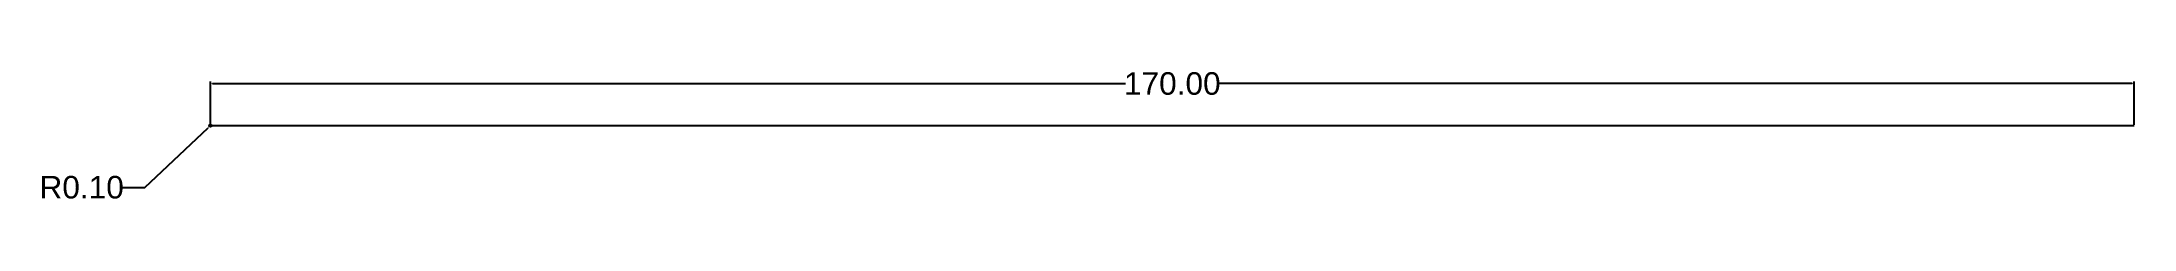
# Model space of a CAD drawing. Header units: centimetres. Extents: x 24 to 209, y 36 to 47.
import ezdxf

# ---------------------------------------------------------------- set-up
doc = ezdxf.new("R2010")
doc.units = ezdxf.units.CM
doc.layers.get('Defpoints').update_dxf_attribs({"color": 171})
doc.layers.add('Coardă 2D', color=31, linetype='Continuous')
doc.styles.get("Standard").update_dxf_attribs({"font": 'arial.ttf'})
doc.dimstyles.get("Standard").update_dxf_attribs({"dimtxt": 0.18, "dimasz": 0.18, "dimexe": 0.18, "dimexo": 0.0625, "dimgap": 0.09, "dimtad": 0, "dimtih": 1, "dimtoh": 1, "dimdec": 4, "dimzin": 0, "dimdsep": 46, "dimtxsty": 'Standard', "dimcen": 0.09, "dimadec": 0, "dimazin": 0, "dimtfac": 1, "dimtdec": 4, "dimtofl": 0, "dimtmove": 0, "dimatfit": 3, "dimfxl": 1, "dimtolj": 1, "dimtzin": 0, "dimarcsym": 0})

# ---------------------------------------------------------------- blocks, each defined once
blk = doc.blocks.new('*D3')
at = {"layer": 'Defpoints', "color": 0, "lineweight": -2, "transparency": 16777216}
for p, q in [((38.59, 42.48), (38.59, 46.32)), ((208.59, 42.48), (208.59, 46.32)), ((38.77, 46.14), (119.45, 46.14)), ((208.41, 46.14), (127.73, 46.14))]:
    blk.add_line(p, q, dxfattribs=at)
at = {"layer": 'Defpoints', "color": 0, "transparency": 16777216}
for p in [(208.59, 46.14), (38.59, 42.41), (208.59, 42.41)]:
    blk.add_point(p, dxfattribs=at)
for points in [[(38.77, 46.17), (38.77, 46.11), (38.59, 46.14)], [(208.41, 46.17), (208.41, 46.11), (208.59, 46.14)]]:
    blk.add_solid(points, dxfattribs=at)
at = {"layer": 'Defpoints', "color": 0, "transparency": 16777216, "insert": (123.59, 46.14), "char_height": 2, "attachment_point": 5}
blk.add_mtext('\\A1;170.00', dxfattribs=at)
blk = doc.blocks.new('*D4')
at = {"layer": 'Defpoints', "color": 0, "lineweight": -2, "transparency": 16777216}
for p, q in [((32.8, 36.94), (38.39, 42.22)), ((38.5, 42.41), (38.68, 42.41)), ((38.59, 42.32), (38.59, 42.5)), ((30.85, 36.94), (32.8, 36.94))]:
    blk.add_line(p, q, dxfattribs=at)
at = {"layer": 'Defpoints', "color": 0, "transparency": 16777216}
for p in [(38.52, 42.34), (38.59, 42.41)]:
    blk.add_point(p, dxfattribs=at)
blk.add_solid([(38.37, 42.24), (38.41, 42.2), (38.52, 42.34)], dxfattribs=at)
at = {"layer": 'Defpoints', "color": 0, "transparency": 16777216, "insert": (27.21, 36.94), "char_height": 2, "attachment_point": 5}
blk.add_mtext('\\A1;R0.10', dxfattribs=at)

msp = doc.modelspace()

# ---------------------------------------------------------------- linework, layer by layer
at = {"layer": 'Coardă 2D'}
msp.add_line((38.59, 42.413), (208.59, 42.413), dxfattribs=at)
msp.add_circle((38.59, 42.413), 0.1, dxfattribs=at)

# ---------------------------------------------------------------- dimensions: what is measured, and where the dimension line sits
at = {"layer": 'Defpoints'}
dim = msp.add_linear_dim(base=(208.59, 46.137), p1=(38.59, 42.413), p2=(208.59, 42.413), dimstyle='Standard', override={"dimtxt": 2, "dimdec": 2}, dxfattribs=at)
dim.commit()
dim.dimension.update_dxf_attribs({"geometry": '*D3', "text_midpoint": (123.59, 46.137), "dimtype": 160})
dim = msp.add_radius_dim(center=(38.59, 42.413), mpoint=(38.517, 42.344), dimstyle='Standard', override={"dimtxt": 2, "dimdec": 2}, dxfattribs=at)
dim.commit()
dim.dimension.update_dxf_attribs({"geometry": '*D4', "text_midpoint": (27.208, 36.944), "dimtype": 164})

doc.saveas('drawing.dxf')
